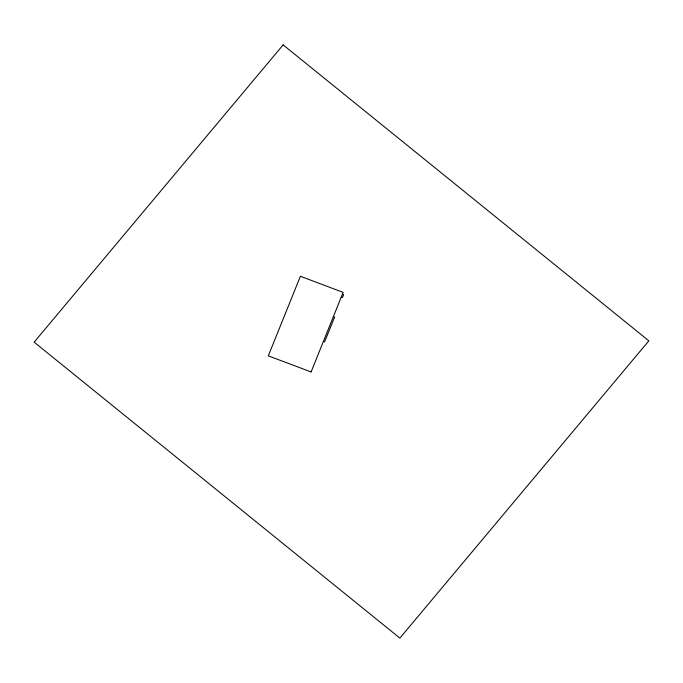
<?xml version="1.0" encoding="UTF-8"?>
<svg xmlns="http://www.w3.org/2000/svg" width="683" height="683" viewBox="0 0 683 683"><rect width="100%" height="100%" fill="white"/><g stroke="black" fill="none" stroke-linecap="round" stroke-linejoin="round"><path stroke-width="1.02" d="M311.089 371.97L343.156 292.384L300.392 276.274L268.308 355.843L311.072 371.945M341.269 297.122L342.49 297.557L343.626 294.74L342.405 294.305M333.381 316.613L334.619 317.083L324.613 341.893L323.375 341.432M283.129 44.89L34.15 342.157L399.879 638.11L648.85 340.834L283.129 44.89"/></g></svg>
